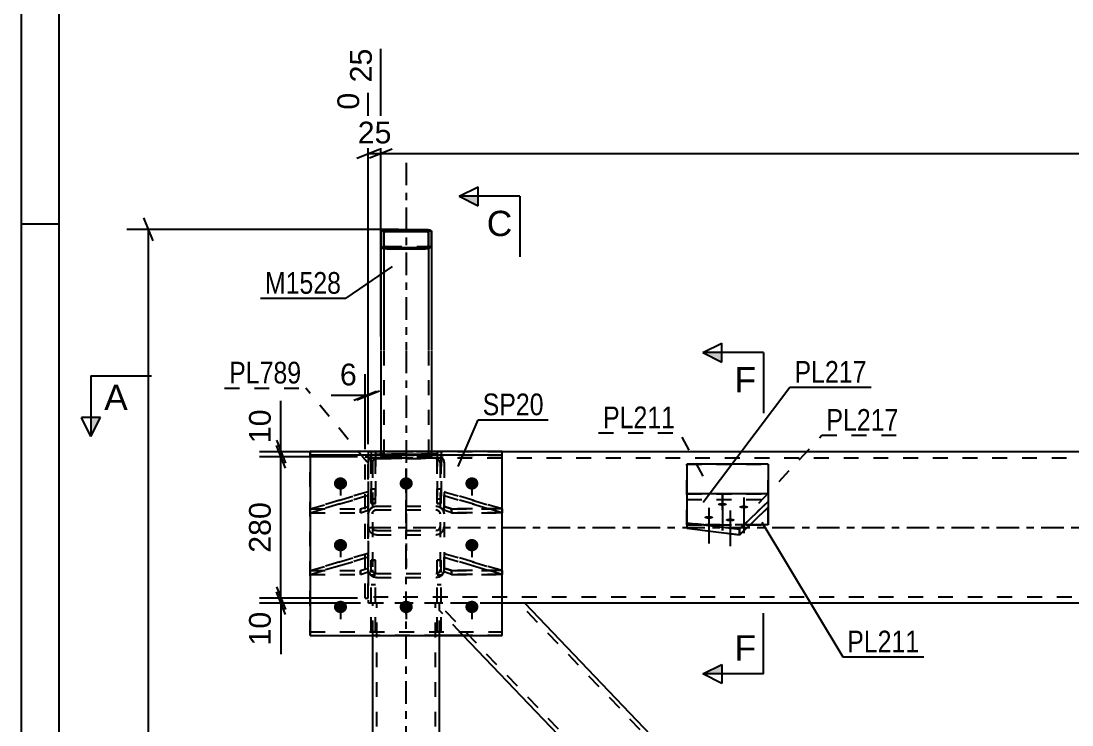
# Model space of a CAD drawing. Header units: millimetres. Extents: x 0 to 841, y 0 to 594.
# Drawn here: x 0 to 138.6, y 380.9 to 473.8 of the extents above; entities that cross this region are included whole.
import ezdxf

# ---------------------------------------------------------------- set-up
doc = ezdxf.new("R2010")
doc.units = ezdxf.units.MM
doc.linetypes.add('DXK_LINE_DOT2', pattern=[3.9198, 1.9599, -1.9599])
doc.linetypes.add('DXK_LINE_DOT3', pattern=[5.9187, 2.979, -0.9799, 0.9799, -0.9799])
doc.styles.add('Arial', font='ARIAL.TTF', dxfattribs={"height": 0.2})
doc.styles.add('Arial Narrow', font='ARIALN.TTF', dxfattribs={"height": 0.2})

# ---------------------------------------------------------------- blocks, each defined once
blk = doc.blocks.new('Unknown-318884589-1127')
at = {"color": 5, "linetype": 'Continuous'}
for p, q in [((0, 594), (0, 0)), ((5, 589), (5, 5)), ((5, 447), (0, 447))]:
    blk.add_line(p, q, dxfattribs=at)
blk = doc.blocks.new('Part-318884589-2684 - 2610')
at = {"color": 7, "linetype": 'DXK_LINE_DOT2'}
for p, q in [((45.8, 415.5), (45.89, 415.94)), ((46.46, 416.55), (46.87, 416.64)), ((46.87, 416.07), (46.67, 416.03)), ((54.74, 416.64), (46.87, 416.64)), ((46.87, 416.07), (54.74, 416.07)), ((54.74, 416.64), (55.15, 416.55)), ((54.94, 416.03), (54.74, 416.07)), ((55.72, 415.94), (55.8, 415.5)), ((45.8, 415.5), (45.8, 401.4)), ((46.38, 415.72), (46.34, 415.5)), ((46.34, 415.5), (46.34, 401.4)), ((55.27, 415.5), (55.23, 415.72)), ((55.27, 415.5), (55.27, 401.4)), ((55.8, 415.5), (55.8, 401.4)), ((45.89, 409.18), (45.8, 408.79)), ((46.12, 409.5), (45.89, 409.18)), ((46.46, 409.72), (46.12, 409.5)), ((46.34, 408.79), (46.38, 408.99)), ((46.38, 408.99), (46.49, 409.15)), ((46.87, 409.8), (46.46, 409.72)), ((46.49, 409.15), (46.67, 409.26)), ((46.67, 409.26), (46.87, 409.3)), ((46.87, 409.8), (54.74, 409.8)), ((46.87, 409.3), (54.74, 409.3)), ((55.15, 409.72), (54.74, 409.8)), ((54.74, 409.3), (54.94, 409.26)), ((54.94, 409.26), (55.11, 409.15)), ((55.11, 409.15), (55.23, 408.99)), ((55.49, 409.5), (55.15, 409.72)), ((55.23, 408.99), (55.27, 408.79)), ((55.72, 409.18), (55.49, 409.5)), ((55.8, 408.79), (55.72, 409.18)), ((45.89, 406.7), (45.8, 407.13)), ((46.34, 407.13), (46.38, 406.91)), ((46.67, 406.61), (46.87, 406.56)), ((46.87, 406.56), (54.74, 406.56)), ((54.74, 406.56), (54.94, 406.61)), ((55.23, 406.91), (55.27, 407.13)), ((55.8, 407.13), (55.72, 406.7)), ((46.87, 405.99), (46.46, 406.08)), ((46.87, 405.99), (54.74, 405.99)), ((55.15, 406.08), (54.74, 405.99)), ((45.8, 401.4), (45.89, 401.02)), ((45.89, 401.02), (46.12, 400.69)), ((46.12, 400.69), (46.46, 400.48)), ((46.38, 401.21), (46.34, 401.4)), ((46.49, 401.05), (46.38, 401.21)), ((46.67, 400.94), (46.49, 401.05)), ((46.87, 400.9), (46.67, 400.94)), ((46.87, 400.9), (54.74, 400.9)), ((54.94, 400.94), (54.74, 400.9)), ((55.11, 401.05), (54.94, 400.94)), ((55.23, 401.21), (55.11, 401.05)), ((55.15, 400.48), (55.49, 400.69)), ((55.27, 401.4), (55.23, 401.21)), ((55.49, 400.69), (55.72, 401.02)), ((55.72, 401.02), (55.8, 401.4)), ((46.46, 400.48), (46.87, 400.4)), ((46.87, 400.4), (54.74, 400.4)), ((54.74, 400.4), (55.15, 400.48))]:
    blk.add_line(p, q, dxfattribs=at)
at = {"color": 7, "linetype": 'DXK_LINE_DOT3'}
blk.add_line((50.8, 414.74), (50.8, 401.68), dxfattribs=at)
at = {"color": 7, "linetype": 'DXK_LINE_DOT2'}
for centre, radius, start, end in [((46.92, 415.54), 1.1, 114.3196, 159.2413), ((46.89, 415.52), 0.552, 114.3196, 159.2413), ((54.71, 415.52), 0.552, 20.7587, 65.6804), ((54.69, 415.54), 1.1, 20.7587, 65.6804), ((46.92, 407.09), 1.1, 200.7587, 245.6804), ((46.89, 407.11), 0.552, 200.7587, 245.6804), ((54.71, 407.11), 0.552, 294.3196, 339.2413), ((54.69, 407.09), 1.1, 294.3196, 339.2413)]:
    blk.add_arc(centre, radius, start, end, dxfattribs=at)
blk = doc.blocks.new('Part-318884589-2620 - 2610')
at = {"color": 7, "linetype": 'DXK_LINE_DOT2'}
for p, q in [((38.14, 409.42), (45.8, 411.7)), ((45.8, 411.2), (38.14, 408.92)), ((45.8, 409.26), (45.8, 411.7)), ((38.14, 408.92), (38.14, 409.42)), ((38.14, 409.42), (44.8, 409.42)), ((44.8, 409.42), (45.8, 409.76)), ((44.8, 408.92), (44.8, 409.42)), ((44.8, 408.92), (45.8, 409.26)), ((38.14, 408.92), (44.8, 408.92))]:
    blk.add_line(p, q, dxfattribs=at)
blk = doc.blocks.new('Part-318884589-2621 - 2610')
at = {"color": 7, "linetype": 'DXK_LINE_DOT2'}
for p, q in [((38.14, 401.28), (45.8, 403.56)), ((45.8, 401.12), (45.8, 403.56)), ((45.8, 403.05), (38.14, 400.77)), ((38.14, 400.77), (38.14, 401.28)), ((38.14, 401.28), (44.8, 401.28)), ((38.14, 400.77), (44.8, 400.77)), ((44.8, 401.28), (45.8, 401.62)), ((44.8, 400.77), (44.8, 401.28)), ((44.8, 400.77), (45.8, 401.12))]:
    blk.add_line(p, q, dxfattribs=at)
blk = doc.blocks.new('Part-318884589-2622 - 2610')
at = {"color": 7, "linetype": 'DXK_LINE_DOT2'}
for p, q in [((55.8, 409.26), (55.8, 411.7)), ((55.8, 411.7), (63.47, 409.42)), ((63.47, 408.92), (55.8, 411.2)), ((55.8, 409.76), (56.8, 409.42)), ((56.8, 408.92), (55.8, 409.26)), ((63.47, 409.42), (56.8, 409.42)), ((56.8, 409.42), (56.8, 408.92)), ((63.47, 409.42), (63.47, 408.92)), ((56.8, 408.92), (63.47, 408.92))]:
    blk.add_line(p, q, dxfattribs=at)
blk = doc.blocks.new('Part-318884589-2623 - 2610')
at = {"color": 7, "linetype": 'DXK_LINE_DOT2'}
for p, q in [((55.8, 401.12), (55.8, 403.56)), ((55.8, 403.56), (63.47, 401.28)), ((63.47, 400.77), (55.8, 403.05)), ((55.8, 401.62), (56.8, 401.28)), ((56.8, 400.77), (55.8, 401.12)), ((63.47, 401.28), (56.8, 401.28)), ((56.8, 401.28), (56.8, 400.77)), ((56.8, 400.77), (63.47, 400.77)), ((63.47, 401.28), (63.47, 400.77))]:
    blk.add_line(p, q, dxfattribs=at)
blk = doc.blocks.new('Part-318884589-2624 - 2610')
at = {"color": 7, "linetype": 'DXK_LINE_DOT2'}
for p, q in [((46.2, 410.14), (46.2, 417)), ((46.74, 417), (46.2, 417)), ((46.74, 417), (46.74, 410.14)), ((46.2, 412.08), (46.74, 412.08)), ((46.2, 410.74), (46.74, 410.74)), ((46.74, 410.14), (46.2, 410.14))]:
    blk.add_line(p, q, dxfattribs=at)
blk = doc.blocks.new('Part-318884589-2625 - 2610')
at = {"color": 7, "linetype": 'DXK_LINE_DOT2'}
for p, q in [((54.87, 410.14), (54.87, 417)), ((55.4, 417), (54.87, 417)), ((55.4, 417), (55.4, 410.14)), ((54.87, 412.08), (55.4, 412.08)), ((54.87, 410.74), (55.4, 410.74)), ((55.4, 410.14), (54.87, 410.14))]:
    blk.add_line(p, q, dxfattribs=at)
blk = doc.blocks.new('Part-318884589-2626 - 2610')
at = {"color": 7, "linetype": 'DXK_LINE_DOT2'}
for p, q in [((46.2, 393.19), (46.2, 402.68)), ((46.2, 402.68), (46.74, 402.68)), ((46.74, 393.19), (46.74, 402.68)), ((46.2, 400.74), (46.74, 400.74)), ((46.2, 399.46), (46.74, 399.46)), ((46.74, 393.19), (46.2, 393.19))]:
    blk.add_line(p, q, dxfattribs=at)
blk = doc.blocks.new('Part-318884589-2755 - 2610')
at = {"color": 7, "linetype": 'DXK_LINE_DOT3'}
blk.add_line((50.8, 194.31), (50.8, 406.98), dxfattribs=at)
at = {"color": 7, "linetype": 'DXK_LINE_DOT2'}
for p, q in [((55.2, 396.98), (46.4, 396.98)), ((46.4, 392.74), (46.4, 396.98)), ((46.94, 204.31), (46.94, 396.98)), ((54.67, 204.31), (54.67, 396.98)), ((55.2, 392.74), (55.2, 396.98))]:
    blk.add_line(p, q, dxfattribs=at)
at = {"color": 2, "linetype": 'Continuous'}
for p, q in [((46.4, 204.31), (46.4, 392.74)), ((55.2, 205.28), (55.2, 392.74))]:
    blk.add_line(p, q, dxfattribs=at)
blk = doc.blocks.new('Part-318884589-2627 - 2610')
at = {"color": 7, "linetype": 'DXK_LINE_DOT2'}
for p, q in [((54.87, 393.19), (54.87, 402.68)), ((54.87, 402.68), (55.4, 402.68)), ((55.4, 393.19), (55.4, 402.68)), ((54.87, 400.74), (55.4, 400.74)), ((54.87, 399.46), (55.4, 399.46)), ((54.87, 393.19), (55.4, 393.19))]:
    blk.add_line(p, q, dxfattribs=at)
blk = doc.blocks.new('Part-318884589-2828 - 2610')
at = {"color": 7, "linetype": 'DXK_LINE_DOT2'}
for p, q in [((45.8, 403.56), (38.14, 401.28)), ((45.8, 401.12), (45.8, 403.56)), ((38.14, 400.78), (45.8, 403.06)), ((38.14, 401.28), (44.8, 401.28)), ((38.14, 401.28), (38.14, 400.78)), ((38.14, 400.78), (44.8, 400.78)), ((44.8, 401.28), (45.8, 401.62)), ((44.8, 401.28), (44.8, 400.78)), ((44.8, 400.78), (45.8, 401.12))]:
    blk.add_line(p, q, dxfattribs=at)
blk = doc.blocks.new('Part-318884589-2635 - 2610')
at = {"color": 7, "linetype": 'DXK_LINE_DOT2'}
for p, q in [((45.8, 416.98), (45.8, 396.98)), ((63.47, 416.98), (45.8, 416.98)), ((45.8, 416.18), (271.87, 416.18)), ((271.87, 397.78), (45.8, 397.78)), ((63.47, 396.98), (45.8, 396.98))]:
    blk.add_line(p, q, dxfattribs=at)
at = {"color": 2, "linetype": 'Continuous'}
for p, q in [((271.87, 416.98), (63.47, 416.98)), ((271.87, 396.98), (63.47, 396.98))]:
    blk.add_line(p, q, dxfattribs=at)
at = {"color": 7, "linetype": 'DXK_LINE_DOT3'}
blk.add_line((45.8, 406.98), (271.87, 406.98), dxfattribs=at)
blk = doc.blocks.new('Bolt-318884589-2637 - 2610')
at = {"color": 1, "linetype": 'DXK_LINE_DOT2'}
for p, q in [((92.5, 411.28), (92.5, 406.58)), ((95.33, 410.94), (95.33, 406.24)), ((90.72, 409.57), (90.72, 404.87)), ((93.54, 409.22), (93.54, 404.52))]:
    blk.add_line(p, q, dxfattribs=at)
blk = doc.blocks.new('Part-318884589-2652 - 2610')
at = {"color": 7, "linetype": 'DXK_LINE_DOT2'}
for p, q in [((66.45, 396.98), (55.19, 396.98)), ((55.2, 396.46), (55.19, 396.98)), ((55.2, 396.78), (55.2, 396.98)), ((146.75, 301.03), (55.2, 396.78)), ((152.1, 306.62), (65.72, 396.98)), ((55.2, 396.01), (55.2, 396.46)), ((58.33, 392.74), (55.2, 396.01)), ((146.75, 301.03), (146.78, 301.06))]:
    blk.add_line(p, q, dxfattribs=at)
at = {"color": 2, "linetype": 'Continuous'}
for p, q in [((152.47, 307.01), (66.45, 396.98)), ((146.38, 300.64), (58.33, 392.74)), ((152.47, 307.01), (146.38, 300.64))]:
    blk.add_line(p, q, dxfattribs=at)
blk = doc.blocks.new('Part-318884589-2667 - 2610')
at = {"color": 2, "linetype": 'Continuous'}
for p, q in [((47.53, 446.02), (47.47, 445.91)), ((47.47, 444.06), (47.47, 445.91)), ((47.7, 446.11), (47.53, 446.02)), ((47.96, 446.17), (47.7, 446.11)), ((47.87, 445.91), (47.9, 445.96)), ((47.87, 444.06), (47.87, 445.91)), ((47.9, 445.96), (47.99, 446.01)), ((48.27, 446.2), (47.96, 446.17)), ((47.99, 446.01), (48.12, 446.04)), ((48.12, 446.04), (48.27, 446.05)), ((48.27, 446.2), (53.34, 446.2)), ((48.27, 446.05), (53.34, 446.05)), ((53.64, 446.17), (53.34, 446.2)), ((53.34, 446.05), (53.49, 446.04)), ((53.49, 446.04), (53.62, 446.01)), ((53.62, 446.01), (53.71, 445.96)), ((53.9, 446.11), (53.64, 446.17)), ((53.71, 445.96), (53.74, 445.91)), ((53.74, 444.06), (53.74, 445.91)), ((54.07, 446.02), (53.9, 446.11)), ((54.14, 445.91), (54.07, 446.02)), ((54.14, 444.06), (54.14, 445.91)), ((47.47, 444.06), (47.47, 430.43)), ((47.47, 444.06), (47.53, 443.95)), ((47.53, 443.95), (47.7, 443.85)), ((47.7, 443.85), (47.96, 443.79)), ((47.9, 444), (47.87, 444.06)), ((47.99, 443.96), (47.9, 444)), ((47.96, 443.79), (48.27, 443.77)), ((48.12, 443.92), (47.99, 443.96)), ((48.27, 443.91), (48.12, 443.92)), ((48.27, 443.91), (53.34, 443.91)), ((48.27, 443.77), (53.34, 443.77)), ((53.49, 443.92), (53.34, 443.91)), ((53.34, 443.77), (53.64, 443.79)), ((53.62, 443.96), (53.49, 443.92)), ((53.71, 444), (53.62, 443.96)), ((53.64, 443.79), (53.9, 443.85)), ((53.74, 444.06), (53.71, 444)), ((53.9, 443.85), (54.07, 443.95)), ((54.07, 443.95), (54.14, 444.06)), ((54.14, 444.06), (54.14, 430.43)), ((47.47, 430.33), (47.47, 417)), ((54.14, 430.33), (54.14, 417))]:
    blk.add_line(p, q, dxfattribs=at)
at = {"color": 7, "linetype": 'DXK_LINE_DOT2'}
for p, q in [((47.47, 445.91), (47.47, 430.43)), ((47.87, 445.91), (47.87, 430.43)), ((53.74, 445.91), (53.74, 430.43)), ((54.14, 445.91), (54.14, 430.43)), ((47.87, 444.06), (47.87, 430.43)), ((53.74, 444.06), (53.74, 430.43)), ((47.47, 430.33), (47.47, 416.98)), ((47.87, 430.33), (47.87, 416.98)), ((47.87, 430.33), (47.87, 416.41)), ((53.74, 430.33), (53.74, 416.41)), ((53.74, 430.33), (53.74, 416.98)), ((54.14, 430.33), (54.14, 416.98)), ((47.47, 417), (47.47, 416.41)), ((54.14, 416.98), (47.47, 416.98)), ((47.47, 416.98), (47.47, 416.69)), ((47.47, 416.69), (47.47, 416.41)), ((47.47, 416.69), (47.87, 416.69)), ((47.53, 416.29), (47.47, 416.41)), ((47.71, 416.2), (47.53, 416.29)), ((47.96, 416.14), (47.71, 416.2)), ((47.87, 416.69), (47.87, 416.98)), ((47.87, 416.41), (47.87, 416.69)), ((47.87, 416.41), (47.9, 416.35)), ((47.9, 416.35), (47.99, 416.3)), ((48.27, 416.11), (47.96, 416.14)), ((47.99, 416.3), (48.12, 416.27)), ((48.12, 416.27), (48.27, 416.26)), ((48.27, 416.26), (53.34, 416.26)), ((48.27, 416.11), (53.34, 416.11)), ((53.34, 416.26), (53.49, 416.27)), ((53.64, 416.14), (53.34, 416.11)), ((53.49, 416.27), (53.62, 416.3)), ((53.62, 416.3), (53.71, 416.35)), ((53.9, 416.2), (53.64, 416.14)), ((53.71, 416.35), (53.74, 416.41)), ((53.74, 416.98), (53.74, 416.98)), ((53.74, 416.98), (53.74, 416.69)), ((53.74, 416.69), (53.74, 416.41)), ((53.74, 416.69), (54.14, 416.69)), ((54.08, 416.29), (53.9, 416.2)), ((54.14, 416.41), (54.08, 416.29)), ((54.14, 417), (54.14, 416.41)), ((54.14, 416.69), (54.14, 416.98)), ((54.14, 416.41), (54.14, 416.69))]:
    blk.add_line(p, q, dxfattribs=at)
blk = doc.blocks.new('Part-318884589-2668 - 2610')
at = {"color": 7, "linetype": 'DXK_LINE_DOT2'}
for p, q in [((45.89, 415.94), (45.8, 415.5)), ((46.87, 416.64), (46.46, 416.55)), ((46.67, 416.03), (46.87, 416.07)), ((46.87, 416.64), (54.74, 416.64)), ((46.87, 416.07), (54.74, 416.07)), ((55.15, 416.55), (54.74, 416.64)), ((54.74, 416.07), (54.94, 416.03)), ((55.8, 415.5), (55.72, 415.94)), ((45.8, 415.5), (45.8, 401.4)), ((46.34, 415.5), (46.38, 415.72)), ((46.34, 415.5), (46.34, 401.4)), ((55.23, 415.72), (55.27, 415.5)), ((55.27, 415.5), (55.27, 401.4)), ((55.8, 415.5), (55.8, 401.4)), ((45.8, 408.79), (45.89, 409.18)), ((45.89, 409.18), (46.12, 409.5)), ((46.12, 409.5), (46.46, 409.72)), ((46.38, 408.98), (46.34, 408.79)), ((46.49, 409.15), (46.38, 408.98)), ((46.46, 409.72), (46.87, 409.8)), ((46.67, 409.26), (46.49, 409.15)), ((46.87, 409.29), (46.67, 409.26)), ((46.87, 409.8), (54.74, 409.8)), ((46.87, 409.29), (54.74, 409.29)), ((54.74, 409.8), (55.15, 409.72)), ((54.94, 409.26), (54.74, 409.29)), ((55.11, 409.15), (54.94, 409.26)), ((55.23, 408.98), (55.11, 409.15)), ((55.15, 409.72), (55.49, 409.5)), ((55.27, 408.79), (55.23, 408.98)), ((55.49, 409.5), (55.72, 409.18)), ((55.72, 409.18), (55.8, 408.79)), ((45.8, 407.13), (45.89, 406.69)), ((46.38, 406.91), (46.34, 407.13)), ((46.87, 406.56), (46.67, 406.6)), ((46.87, 406.56), (54.74, 406.56)), ((54.94, 406.6), (54.74, 406.56)), ((55.27, 407.13), (55.23, 406.91)), ((55.72, 406.69), (55.8, 407.13)), ((46.46, 406.08), (46.87, 405.99)), ((46.87, 405.99), (54.74, 405.99)), ((54.74, 405.99), (55.15, 406.08)), ((45.89, 401.02), (45.8, 401.4)), ((46.12, 400.69), (45.89, 401.02)), ((46.46, 400.47), (46.12, 400.69)), ((46.34, 401.4), (46.38, 401.21)), ((46.38, 401.21), (46.49, 401.05)), ((46.49, 401.05), (46.67, 400.94)), ((46.67, 400.94), (46.87, 400.9)), ((46.87, 400.9), (54.74, 400.9)), ((54.74, 400.9), (54.94, 400.94)), ((54.94, 400.94), (55.11, 401.05)), ((55.11, 401.05), (55.23, 401.21)), ((55.49, 400.69), (55.15, 400.47)), ((55.23, 401.21), (55.27, 401.4)), ((55.72, 401.02), (55.49, 400.69)), ((55.8, 401.4), (55.72, 401.02)), ((46.87, 400.4), (46.46, 400.47)), ((46.87, 400.4), (54.74, 400.4)), ((55.15, 400.47), (54.74, 400.4))]:
    blk.add_line(p, q, dxfattribs=at)
at = {"color": 7, "linetype": 'DXK_LINE_DOT3'}
blk.add_line((50.8, 401.68), (50.8, 414.74), dxfattribs=at)
at = {"color": 7, "linetype": 'DXK_LINE_DOT2'}
for centre, radius, start, end in [((46.92, 415.54), 1.1, 114.32, 159.2417), ((46.89, 415.52), 0.552, 114.32, 159.2417), ((54.71, 415.52), 0.552, 20.7583, 65.68), ((54.69, 415.54), 1.1, 20.7583, 65.68), ((46.92, 407.09), 1.1, 200.7583, 245.68), ((46.89, 407.11), 0.552, 200.7583, 245.68), ((54.71, 407.11), 0.552, 294.32, 339.2417), ((54.69, 407.09), 1.1, 294.32, 339.2417)]:
    blk.add_arc(centre, radius, start, end, dxfattribs=at)
blk = doc.blocks.new('Part-318884589-2816 - 2610')
at = {"color": 2, "linetype": 'Continuous'}
for p, q in [((98.54, 411.41), (87.84, 411.41)), ((87.84, 411.41), (87.84, 406.84)), ((94.75, 406.74), (98.54, 410.39)), ((98.54, 411.41), (98.54, 409.64)), ((98.54, 409.64), (94.75, 405.98)), ((87.84, 407.59), (94.75, 406.74)), ((94.75, 405.98), (87.84, 406.84)), ((94.75, 406.74), (94.75, 405.98))]:
    blk.add_line(p, q, dxfattribs=at)
at = {"color": 7, "linetype": 'DXK_LINE_DOT2'}
blk.add_line((87.84, 410.66), (98.54, 410.66), dxfattribs=at)
blk = doc.blocks.new('Part-318884589-2830 - 2610')
at = {"color": 7, "linetype": 'DXK_LINE_DOT2'}
for p, q in [((55.8, 401.12), (55.8, 403.56)), ((63.47, 401.28), (55.8, 403.56)), ((55.8, 403.06), (63.47, 400.78)), ((56.8, 401.28), (55.8, 401.62)), ((56.8, 400.78), (55.8, 401.12)), ((56.8, 400.78), (56.8, 401.28)), ((56.8, 401.28), (63.47, 401.28)), ((63.47, 400.78), (56.8, 400.78)), ((63.47, 400.78), (63.47, 401.28))]:
    blk.add_line(p, q, dxfattribs=at)
blk = doc.blocks.new('Part-318884589-2714 - 2610')
at = {"color": 7, "linetype": 'DXK_LINE_DOT2'}
for p, q in [((63.47, 417), (38.14, 417)), ((38.14, 392.74), (38.14, 417)), ((38.14, 416.54), (63.47, 416.54)), ((63.47, 392.74), (63.47, 417)), ((38.14, 393.19), (63.47, 393.19)), ((55.2, 392.74), (46.4, 392.74)), ((63.47, 392.74), (58.33, 392.74))]:
    blk.add_line(p, q, dxfattribs=at)
at = {"color": 2, "linetype": 'Continuous'}
for p, q in [((38.14, 392.74), (38.14, 392.74)), ((38.14, 392.74), (46.4, 392.74)), ((58.33, 392.74), (55.2, 392.74))]:
    blk.add_line(p, q, dxfattribs=at)
blk = doc.blocks.new('Bolt-318884589-2715 - 2610')
at = {"linetype": 'Continuous'}
for points in [[(42.14, 413.6), (42.32, 413.58), (42.49, 413.53), (42.65, 413.45), (42.78, 413.33), (42.89, 413.19), (42.96, 413.04), (43, 412.87), (43, 412.7), (42.96, 412.53), (42.89, 412.38), (42.78, 412.24), (42.65, 412.13), (42.49, 412.04), (42.32, 411.99), (42.14, 411.97), (41.96, 411.99), (41.78, 412.04), (41.63, 412.13), (41.49, 412.24), (41.39, 412.38), (41.31, 412.53), (41.28, 412.7), (41.28, 412.87), (41.31, 413.04), (41.39, 413.19), (41.49, 413.33), (41.63, 413.45), (41.78, 413.53), (41.96, 413.58)], [(50.8, 413.6), (50.98, 413.58), (51.16, 413.53), (51.31, 413.45), (51.45, 413.33), (51.55, 413.19), (51.63, 413.04), (51.67, 412.87), (51.67, 412.7), (51.63, 412.53), (51.55, 412.38), (51.45, 412.24), (51.31, 412.13), (51.16, 412.04), (50.98, 411.99), (50.8, 411.97), (50.62, 411.99), (50.45, 412.04), (50.29, 412.13), (50.16, 412.24), (50.05, 412.38), (49.98, 412.53), (49.94, 412.7), (49.94, 412.87), (49.98, 413.04), (50.05, 413.19), (50.16, 413.33), (50.29, 413.45), (50.45, 413.53), (50.62, 413.58)], [(59.47, 413.6), (59.65, 413.58), (59.82, 413.53), (59.98, 413.45), (60.11, 413.33), (60.22, 413.19), (60.29, 413.04), (60.33, 412.87), (60.33, 412.7), (60.29, 412.53), (60.22, 412.38), (60.11, 412.24), (59.98, 412.13), (59.82, 412.04), (59.65, 411.99), (59.47, 411.97), (59.29, 411.99), (59.12, 412.04), (58.96, 412.13), (58.83, 412.24), (58.72, 412.38), (58.65, 412.53), (58.61, 412.7), (58.61, 412.87), (58.65, 413.04), (58.72, 413.19), (58.83, 413.33), (58.96, 413.45), (59.12, 413.53), (59.29, 413.58)], [(42.14, 405.46), (42.32, 405.44), (42.49, 405.39), (42.65, 405.3), (42.78, 405.19), (42.89, 405.05), (42.96, 404.89), (43, 404.73), (43, 404.56), (42.96, 404.39), (42.89, 404.24), (42.78, 404.1), (42.65, 403.98), (42.49, 403.9), (42.32, 403.85), (42.14, 403.83), (41.96, 403.85), (41.78, 403.9), (41.63, 403.98), (41.49, 404.1), (41.39, 404.24), (41.31, 404.39), (41.28, 404.56), (41.28, 404.73), (41.31, 404.89), (41.39, 405.05), (41.49, 405.19), (41.63, 405.3), (41.78, 405.39), (41.96, 405.44)], [(59.47, 405.46), (59.65, 405.44), (59.82, 405.39), (59.98, 405.3), (60.11, 405.19), (60.22, 405.05), (60.29, 404.89), (60.33, 404.73), (60.33, 404.56), (60.29, 404.39), (60.22, 404.24), (60.11, 404.1), (59.98, 403.98), (59.82, 403.9), (59.65, 403.85), (59.47, 403.83), (59.29, 403.85), (59.12, 403.9), (58.96, 403.98), (58.83, 404.1), (58.72, 404.24), (58.65, 404.39), (58.61, 404.56), (58.61, 404.73), (58.65, 404.89), (58.72, 405.05), (58.83, 405.19), (58.96, 405.3), (59.12, 405.39), (59.29, 405.44)], [(42.14, 397.31), (42.32, 397.29), (42.49, 397.24), (42.65, 397.16), (42.78, 397.04), (42.89, 396.91), (42.96, 396.75), (43, 396.58), (43, 396.41), (42.96, 396.25), (42.89, 396.09), (42.78, 395.95), (42.65, 395.84), (42.49, 395.75), (42.32, 395.7), (42.14, 395.68), (41.96, 395.7), (41.78, 395.75), (41.63, 395.84), (41.49, 395.95), (41.39, 396.09), (41.31, 396.25), (41.28, 396.41), (41.28, 396.58), (41.31, 396.75), (41.39, 396.91), (41.49, 397.04), (41.63, 397.16), (41.78, 397.24), (41.96, 397.29)], [(50.8, 397.31), (50.98, 397.29), (51.16, 397.24), (51.31, 397.16), (51.45, 397.04), (51.55, 396.91), (51.63, 396.75), (51.67, 396.58), (51.67, 396.41), (51.63, 396.25), (51.55, 396.09), (51.45, 395.95), (51.31, 395.84), (51.16, 395.75), (50.98, 395.7), (50.8, 395.68), (50.62, 395.7), (50.45, 395.75), (50.29, 395.84), (50.16, 395.95), (50.05, 396.09), (49.98, 396.25), (49.94, 396.41), (49.94, 396.58), (49.98, 396.75), (50.05, 396.91), (50.16, 397.04), (50.29, 397.16), (50.45, 397.24), (50.62, 397.29)], [(59.47, 397.31), (59.65, 397.29), (59.82, 397.24), (59.98, 397.16), (60.11, 397.04), (60.22, 396.91), (60.29, 396.75), (60.33, 396.58), (60.33, 396.41), (60.29, 396.25), (60.22, 396.09), (60.11, 395.95), (59.98, 395.84), (59.82, 395.75), (59.65, 395.7), (59.47, 395.68), (59.29, 395.7), (59.12, 395.75), (58.96, 395.84), (58.83, 395.95), (58.72, 396.09), (58.65, 396.25), (58.61, 396.41), (58.61, 396.58), (58.65, 396.75), (58.72, 396.91), (58.83, 397.04), (58.96, 397.16), (59.12, 397.24), (59.29, 397.29)]]:
    blk.add_hatch(color=1, dxfattribs=at).paths.add_polyline_path(points)
at = {"color": 1, "linetype": 'Continuous'}
for p, q in [((42.14, 413.58), (42.14, 411.19)), ((50.8, 413.58), (50.8, 411.19)), ((59.47, 413.58), (59.47, 411.19)), ((42.14, 405.44), (42.14, 403.05)), ((59.47, 405.44), (59.47, 403.05)), ((42.14, 397.3), (42.14, 394.9)), ((50.8, 397.3), (50.8, 394.9)), ((59.47, 397.3), (59.47, 394.9))]:
    blk.add_line(p, q, dxfattribs=at)
blk = doc.blocks.new('Part-318884589-2720 - 2610')
at = {"color": 7, "linetype": 'DXK_LINE_DOT2'}
for p, q in [((87.83, 411.41), (98.53, 411.41)), ((87.83, 411.41), (87.83, 406.84)), ((87.83, 410.66), (98.53, 410.66)), ((98.53, 410.39), (94.74, 406.74)), ((98.53, 411.41), (98.53, 409.63)), ((94.74, 405.99), (98.53, 409.63)), ((94.74, 406.74), (87.83, 407.59)), ((94.74, 405.99), (87.83, 406.84)), ((94.74, 406.74), (94.74, 405.99))]:
    blk.add_line(p, q, dxfattribs=at)
blk = doc.blocks.new('Part-318884589-2725 - 2610')
at = {"color": 2, "linetype": 'Continuous'}
for p, q in [((87.84, 415.35), (87.84, 411.41)), ((98.54, 415.35), (87.84, 415.35)), ((98.54, 415.35), (98.54, 411.41)), ((98.54, 409.64), (98.54, 407.35)), ((98.54, 407.35), (96.16, 407.35))]:
    blk.add_line(p, q, dxfattribs=at)
at = {"color": 7, "linetype": 'DXK_LINE_DOT2'}
for p, q in [((87.84, 411.41), (87.84, 407.35)), ((98.54, 411.41), (98.54, 409.64)), ((96.16, 407.35), (87.84, 407.35))]:
    blk.add_line(p, q, dxfattribs=at)
blk = doc.blocks.new('Part-318884589-2730 - 2610')
at = {"color": 7, "linetype": 'DXK_LINE_DOT2'}
for p, q in [((87.83, 407.35), (87.83, 415.35)), ((87.83, 415.35), (98.53, 415.35)), ((98.53, 407.35), (98.53, 415.35)), ((87.83, 407.35), (98.53, 407.35))]:
    blk.add_line(p, q, dxfattribs=at)
blk = doc.blocks.new('Part-318884589-2733 - 2610')
at = {"color": 7, "linetype": 'DXK_LINE_DOT3'}
for p, q in [((50.8, 455.11), (50.8, 430.43)), ((50.8, 430.33), (50.8, 406.22))]:
    blk.add_line(p, q, dxfattribs=at)
at = {"color": 2, "linetype": 'Continuous'}
for p, q in [((47.47, 446.03), (47.53, 446.14)), ((47.47, 446.03), (47.47, 445.91)), ((47.53, 446.14), (47.7, 446.24)), ((47.7, 446.24), (47.96, 446.3)), ((47.96, 446.3), (48.27, 446.32)), ((48.27, 446.32), (53.34, 446.32)), ((53.34, 446.32), (53.64, 446.3)), ((53.64, 446.3), (53.9, 446.24)), ((53.9, 446.24), (54.08, 446.14)), ((54.08, 446.14), (54.14, 446.03)), ((54.14, 446.03), (54.14, 445.91))]:
    blk.add_line(p, q, dxfattribs=at)
at = {"color": 7, "linetype": 'DXK_LINE_DOT2'}
for p, q in [((47.47, 444.19), (47.47, 446.03)), ((47.47, 445.91), (47.47, 430.43)), ((47.9, 446.09), (47.87, 446.03)), ((47.87, 446.03), (47.87, 430.43)), ((47.87, 444.19), (47.87, 446.03)), ((47.99, 446.14), (47.9, 446.09)), ((48.12, 446.17), (47.99, 446.14)), ((48.27, 446.18), (48.12, 446.17)), ((48.27, 446.18), (53.34, 446.18)), ((53.49, 446.17), (53.34, 446.18)), ((53.62, 446.14), (53.49, 446.17)), ((53.71, 446.09), (53.62, 446.14)), ((53.74, 446.03), (53.71, 446.09)), ((53.74, 446.03), (53.74, 430.43)), ((53.74, 444.19), (53.74, 446.03)), ((54.14, 444.19), (54.14, 446.03)), ((54.14, 445.91), (54.14, 430.43)), ((47.47, 444.19), (47.47, 430.43)), ((47.53, 444.08), (47.47, 444.19)), ((47.7, 443.98), (47.53, 444.08)), ((47.96, 443.92), (47.7, 443.98)), ((47.87, 444.19), (47.87, 430.43)), ((47.87, 444.19), (47.9, 444.13)), ((47.9, 444.13), (47.99, 444.09)), ((48.27, 443.9), (47.96, 443.92)), ((47.99, 444.09), (48.12, 444.05)), ((48.12, 444.05), (48.27, 444.04)), ((48.27, 444.04), (53.34, 444.04)), ((48.27, 443.9), (53.34, 443.9)), ((53.34, 444.04), (53.49, 444.05)), ((53.64, 443.92), (53.34, 443.9)), ((53.49, 444.05), (53.62, 444.09)), ((53.62, 444.09), (53.71, 444.13)), ((53.9, 443.98), (53.64, 443.92)), ((53.71, 444.13), (53.74, 444.19)), ((53.74, 444.19), (53.74, 430.43)), ((54.08, 444.08), (53.9, 443.98)), ((54.14, 444.19), (54.08, 444.08)), ((54.14, 444.19), (54.14, 430.43)), ((47.47, 430.33), (47.47, 416.51)), ((47.47, 430.33), (47.47, 416.98)), ((47.87, 430.33), (47.87, 416.51)), ((47.87, 430.33), (47.87, 416.98)), ((53.74, 430.33), (53.74, 416.98)), ((53.74, 430.33), (53.74, 416.51)), ((54.14, 430.33), (54.14, 416.51)), ((54.14, 430.33), (54.14, 416.98)), ((54.14, 416.98), (47.47, 416.98)), ((47.47, 416.69), (47.47, 416.98)), ((47.47, 416.51), (47.47, 416.69)), ((47.47, 416.69), (47.87, 416.69)), ((47.47, 416.51), (47.53, 416.4)), ((47.53, 416.4), (47.71, 416.31)), ((47.71, 416.31), (47.96, 416.25)), ((47.87, 416.98), (47.87, 416.98)), ((47.87, 416.98), (47.87, 416.69)), ((47.87, 416.69), (47.87, 416.51)), ((47.9, 416.46), (47.87, 416.51)), ((47.99, 416.41), (47.9, 416.46)), ((47.96, 416.25), (48.27, 416.22)), ((48.12, 416.38), (47.99, 416.41)), ((48.27, 416.37), (48.12, 416.38)), ((48.27, 416.37), (53.34, 416.37)), ((48.27, 416.22), (53.34, 416.22)), ((53.49, 416.38), (53.34, 416.37)), ((53.34, 416.22), (53.64, 416.25)), ((53.62, 416.41), (53.49, 416.38)), ((53.71, 416.46), (53.62, 416.41)), ((53.64, 416.25), (53.9, 416.31)), ((53.74, 416.51), (53.71, 416.46)), ((53.74, 416.69), (53.74, 416.98)), ((53.74, 416.51), (53.74, 416.69)), ((53.74, 416.69), (54.14, 416.69)), ((53.9, 416.31), (54.08, 416.4)), ((54.08, 416.4), (54.14, 416.51)), ((54.14, 416.98), (54.14, 416.69)), ((54.14, 416.69), (54.14, 416.51))]:
    blk.add_line(p, q, dxfattribs=at)
blk = doc.blocks.new('Bolt-318884589-2734 - 2610')
at = {"color": 1, "linetype": 'DXK_LINE_DOT2'}
for p, q in [((42.14, 413.58), (42.14, 411.19)), ((50.8, 413.58), (50.8, 411.19)), ((59.47, 413.58), (59.47, 411.19)), ((42.14, 405.44), (42.14, 403.04)), ((59.47, 405.44), (59.47, 403.04)), ((42.14, 397.29), (42.14, 394.9)), ((50.8, 397.29), (50.8, 394.9)), ((59.47, 397.29), (59.47, 394.9))]:
    blk.add_line(p, q, dxfattribs=at)
blk = doc.blocks.new('Part-318884589-2794 - 2610')
at = {"color": 7, "linetype": 'DXK_LINE_DOT2'}
for p, q in [((45.4, 397.64), (45.4, 416.31)), ((45.4, 416.31), (45.8, 416.31)), ((45.8, 397.64), (45.8, 416.31)), ((45.4, 397.64), (45.8, 397.64))]:
    blk.add_line(p, q, dxfattribs=at)
blk = doc.blocks.new('Part-318884589-2804 - 2610')
at = {"color": 2, "linetype": 'Continuous'}
for p, q in [((63.47, 417), (38.14, 417)), ((38.14, 417), (38.14, 392.74)), ((38.14, 416.55), (63.47, 416.55)), ((63.47, 392.74), (63.47, 417)), ((38.14, 392.74), (63.47, 392.74))]:
    blk.add_line(p, q, dxfattribs=at)
at = {"color": 7, "linetype": 'DXK_LINE_DOT2'}
blk.add_line((38.14, 393.2), (63.47, 393.2), dxfattribs=at)
blk = doc.blocks.new('Bolt-318884589-2817 - 2610')
at = {"linetype": 'Continuous'}
for points in [[(92.51, 409.82), (92.38, 409.83), (92.26, 409.84), (92.15, 409.86), (92.06, 409.89), (91.99, 409.93), (91.94, 409.97), (91.91, 410.01), (91.91, 410.05), (91.94, 410.09), (91.99, 410.13), (92.06, 410.17), (92.15, 410.2), (92.26, 410.22), (92.38, 410.23), (92.51, 410.23), (92.63, 410.23), (92.75, 410.22), (92.86, 410.2), (92.95, 410.17), (93.03, 410.13), (93.08, 410.09), (93.1, 410.05), (93.1, 410.01), (93.08, 409.97), (93.03, 409.93), (92.95, 409.89), (92.86, 409.86), (92.75, 409.84), (92.63, 409.83)], [(95.33, 409.48), (95.21, 409.49), (95.09, 409.5), (94.98, 409.52), (94.89, 409.55), (94.81, 409.58), (94.76, 409.62), (94.74, 409.67), (94.74, 409.71), (94.76, 409.75), (94.81, 409.79), (94.89, 409.82), (94.98, 409.85), (95.09, 409.87), (95.21, 409.89), (95.33, 409.89), (95.46, 409.89), (95.58, 409.87), (95.69, 409.85), (95.78, 409.82), (95.85, 409.79), (95.9, 409.75), (95.93, 409.71), (95.93, 409.67), (95.9, 409.62), (95.85, 409.58), (95.78, 409.55), (95.69, 409.52), (95.58, 409.5), (95.46, 409.49)], [(90.72, 408.11), (90.6, 408.11), (90.48, 408.12), (90.37, 408.15), (90.28, 408.17), (90.2, 408.21), (90.15, 408.25), (90.13, 408.29), (90.13, 408.33), (90.15, 408.38), (90.2, 408.41), (90.28, 408.45), (90.37, 408.48), (90.48, 408.5), (90.6, 408.51), (90.72, 408.52), (90.85, 408.51), (90.97, 408.5), (91.08, 408.48), (91.17, 408.45), (91.24, 408.41), (91.29, 408.38), (91.32, 408.33), (91.32, 408.29), (91.29, 408.25), (91.24, 408.21), (91.17, 408.17), (91.08, 408.15), (90.97, 408.12), (90.85, 408.11)], [(93.55, 407.76), (93.43, 407.77), (93.31, 407.78), (93.2, 407.8), (93.11, 407.83), (93.03, 407.87), (92.98, 407.91), (92.95, 407.95), (92.95, 407.99), (92.98, 408.03), (93.03, 408.07), (93.11, 408.11), (93.2, 408.14), (93.31, 408.16), (93.43, 408.17), (93.55, 408.17), (93.68, 408.17), (93.8, 408.16), (93.9, 408.14), (94, 408.11), (94.07, 408.07), (94.12, 408.03), (94.15, 407.99), (94.15, 407.95), (94.12, 407.91), (94.07, 407.87), (94, 407.83), (93.9, 407.8), (93.8, 407.78), (93.68, 407.77)]]:
    blk.add_hatch(color=1, dxfattribs=at).paths.add_polyline_path(points)
at = {"color": 1, "linetype": 'Continuous'}
for p, q in [((92.51, 411.28), (92.51, 406.58)), ((95.33, 410.94), (95.33, 406.24)), ((90.72, 409.57), (90.72, 404.87)), ((93.55, 409.22), (93.55, 404.52))]:
    blk.add_line(p, q, dxfattribs=at)
blk = doc.blocks.new('Part-318884589-2824 - 2610')
at = {"color": 7, "linetype": 'DXK_LINE_DOT2'}
for p, q in [((46.74, 402.68), (46.2, 402.68)), ((46.2, 393.2), (46.2, 402.68)), ((46.74, 393.2), (46.74, 402.68)), ((46.2, 400.74), (46.74, 400.74)), ((46.2, 399.46), (46.74, 399.46)), ((46.74, 393.2), (46.2, 393.2))]:
    blk.add_line(p, q, dxfattribs=at)
blk = doc.blocks.new('Part-318884589-2825 - 2610')
at = {"color": 7, "linetype": 'DXK_LINE_DOT2'}
for p, q in [((55.4, 402.68), (54.87, 402.68)), ((54.87, 393.2), (54.87, 402.68)), ((55.4, 393.2), (55.4, 402.68)), ((54.87, 400.74), (55.4, 400.74)), ((54.87, 399.46), (55.4, 399.46)), ((55.4, 393.2), (54.87, 393.2))]:
    blk.add_line(p, q, dxfattribs=at)
blk = doc.blocks.new('Part-318884589-2826 - 2610')
at = {"color": 2, "linetype": 'Continuous'}
blk.add_line((46.74, 417), (46.2, 417), dxfattribs=at)
at = {"color": 7, "linetype": 'DXK_LINE_DOT2'}
for p, q in [((46.2, 417), (46.2, 410.14)), ((46.74, 410.14), (46.74, 417)), ((46.2, 412.08), (46.74, 412.08)), ((46.2, 410.74), (46.74, 410.74)), ((46.2, 410.14), (46.74, 410.14))]:
    blk.add_line(p, q, dxfattribs=at)
blk = doc.blocks.new('Part-318884589-2827 - 2610')
at = {"color": 2, "linetype": 'Continuous'}
blk.add_line((55.4, 417), (54.87, 417), dxfattribs=at)
at = {"color": 7, "linetype": 'DXK_LINE_DOT2'}
for p, q in [((54.87, 417), (54.87, 410.14)), ((55.4, 410.14), (55.4, 417)), ((54.87, 412.08), (55.4, 412.08)), ((54.87, 410.74), (55.4, 410.74)), ((54.87, 410.14), (55.4, 410.14))]:
    blk.add_line(p, q, dxfattribs=at)
blk = doc.blocks.new('Part-318884589-2829 - 2610')
at = {"color": 7, "linetype": 'DXK_LINE_DOT2'}
for p, q in [((45.8, 411.7), (38.14, 409.42)), ((38.14, 408.92), (45.8, 411.2)), ((45.8, 409.26), (45.8, 411.7)), ((38.14, 409.42), (44.8, 409.42)), ((38.14, 409.42), (38.14, 408.92)), ((44.8, 409.42), (45.8, 409.76)), ((44.8, 409.42), (44.8, 408.92)), ((44.8, 408.92), (45.8, 409.26)), ((38.14, 408.92), (44.8, 408.92))]:
    blk.add_line(p, q, dxfattribs=at)
blk = doc.blocks.new('Part-318884589-2831 - 2610')
at = {"color": 7, "linetype": 'DXK_LINE_DOT2'}
for p, q in [((55.8, 409.26), (55.8, 411.7)), ((63.47, 409.42), (55.8, 411.7)), ((55.8, 411.2), (63.47, 408.92)), ((56.8, 409.42), (55.8, 409.76)), ((56.8, 408.92), (55.8, 409.26)), ((56.8, 408.92), (56.8, 409.42)), ((56.8, 409.42), (63.47, 409.42)), ((63.47, 408.92), (63.47, 409.42)), ((63.47, 408.92), (56.8, 408.92))]:
    blk.add_line(p, q, dxfattribs=at)
blk = doc.blocks.new('StraightDimension-318884589-3134 - 2610')
at = {"color": 7, "linetype": 'Continuous'}
for p, q in [((45.4, 417.31), (45.4, 427.23)), ((45.8, 418), (45.8, 427.23)), ((45.4, 424.38), (40.93, 424.38)), ((45.4, 424.38), (40.93, 424.38)), ((43.9, 423.78), (46.9, 424.98)), ((47.3, 424.98), (44.3, 423.78)), ((45.4, 424.38), (45.8, 424.38))]:
    blk.add_line(p, q, dxfattribs=at)
at = {"color": 0}
blk.add_wipeout([(44.88, 425.13), (44.88, 429.33), (41.46, 429.33), (41.46, 425.13)], dxfattribs=at)
at = {"color": 3, "style": 'Arial'}
blk.add_text('6', height=2.87, dxfattribs=at).set_placement((42.06, 425.73))
blk = doc.blocks.new('StraightDimension-318884589-3014 - 2610')
at = {"color": 7, "linetype": 'Continuous'}
for p, q in [((17.41, 444.82), (16.21, 447.82)), ((49.8, 446.32), (13.96, 446.32)), ((16.81, 171.08), (16.81, 446.32))]:
    blk.add_line(p, q, dxfattribs=at)
blk = doc.blocks.new('StraightDimension-318884589-3191 - 2610')
at = {"color": 7, "linetype": 'Continuous'}
for p, q in [((47.47, 432.16), (47.47, 470.15)), ((48.97, 456.91), (45.97, 455.71)), ((47.47, 456.31), (238.49, 456.31))]:
    blk.add_line(p, q, dxfattribs=at)
at = {"color": 0}
blk.add_wipeout([(148.03, 457.06), (148.03, 461.26), (137.93, 461.26), (137.93, 457.06)], dxfattribs=at)
blk = doc.blocks.new('StraightDimension-318884589-3103 - 2610')
at = {"color": 7, "linetype": 'Continuous'}
for p, q in [((33.69, 399.14), (34.89, 396.14)), ((34.89, 395.48), (33.69, 398.48)), ((44.4, 397.64), (31.44, 397.64)), ((44.8, 396.98), (31.44, 396.98)), ((34.29, 396.98), (34.29, 397.64)), ((34.29, 396.98), (34.29, 390.28)), ((34.29, 396.98), (34.29, 390.28))]:
    blk.add_line(p, q, dxfattribs=at)
at = {"color": 0}
blk.add_wipeout([(33.54, 396.45), (29.34, 396.45), (29.34, 390.8), (33.54, 390.8)], dxfattribs=at)
at = {"color": 3, "style": 'Arial'}
blk.add_text('10', height=2.865, rotation=90.0002, dxfattribs=at).set_placement((32.94, 391.4))
blk = doc.blocks.new('StraightDimension-318884589-3113 - 2610')
at = {"color": 7, "linetype": 'Continuous'}
for p, q in [((34.89, 414.81), (33.69, 417.81)), ((44.4, 416.31), (31.44, 416.31)), ((34.29, 397.64), (34.29, 416.31)), ((33.69, 399.14), (34.89, 396.14)), ((44.4, 397.64), (31.44, 397.64))]:
    blk.add_line(p, q, dxfattribs=at)
at = {"color": 0}
blk.add_wipeout([(33.54, 410.91), (29.34, 410.91), (29.34, 403.04), (33.54, 403.04)], dxfattribs=at)
at = {"color": 3, "style": 'Arial'}
blk.add_text('280', height=2.865, rotation=90.0002, dxfattribs=at).set_placement((32.94, 403.64))
blk = doc.blocks.new('StraightDimension-318884589-3123 - 2610')
at = {"color": 7, "linetype": 'Continuous'}
for p, q in [((34.29, 416.98), (34.29, 423.67)), ((34.29, 416.98), (34.29, 423.67)), ((33.69, 418.48), (34.89, 415.48)), ((34.89, 414.81), (33.69, 417.81)), ((44.8, 416.98), (31.44, 416.98)), ((44.4, 416.31), (31.44, 416.31)), ((34.29, 416.31), (34.29, 416.98))]:
    blk.add_line(p, q, dxfattribs=at)
at = {"color": 0}
blk.add_wipeout([(33.54, 423.15), (29.34, 423.15), (29.34, 417.5), (33.54, 417.5)], dxfattribs=at)
at = {"color": 3, "style": 'Arial'}
blk.add_text('10', height=2.865, rotation=90.0002, dxfattribs=at).set_placement((32.94, 418.1))
blk = doc.blocks.new('StraightDimension-318884589-3181 - 2610')
at = {"color": 7, "linetype": 'Continuous'}
for p, q in [((47.47, 432.16), (47.47, 470.15)), ((45.8, 417.98), (45.8, 464.33)), ((44.3, 455.71), (47.3, 456.91)), ((45.8, 456.31), (47.47, 456.31)), ((48.97, 456.91), (45.97, 455.71))]:
    blk.add_line(p, q, dxfattribs=at)
at = {"color": 0, "linetype": 'Continuous'}
blk.add_wipeout([(46.87, 470.75), (42.67, 470.75), (42.67, 465.11), (46.87, 465.11)], dxfattribs=at)
at = {"color": 0}
blk.add_wipeout([(49.46, 457.06), (49.46, 461.26), (43.81, 461.26), (43.81, 457.06)], dxfattribs=at)
at = {"color": 3, "linetype": 'Continuous', "style": 'Arial'}
blk.add_text('25', height=2.865, rotation=90.0002, dxfattribs=at).set_placement((46.27, 465.71))
at = {"color": 3, "style": 'Arial'}
blk.add_text('25', height=2.865, dxfattribs=at).set_placement((44.41, 457.66))
at = {"color": 0, "linetype": 'Continuous'}
blk.add_wipeout([(45.2, 464.93), (41, 464.93), (41, 461.51), (45.2, 461.51)], dxfattribs=at)
at = {"color": 3, "linetype": 'Continuous', "style": 'Arial'}
blk.add_text('0', height=2.87, rotation=90.0002, dxfattribs=at).set_placement((44.6, 462.11))
blk = doc.blocks.new('Mark-318884589-2716 - 2610')
at = {"color": 0}
blk.add_wipeout([(115.75, 419.74), (115.75, 422.74), (106.24, 422.74), (106.24, 419.74)], dxfattribs=at)
blk.add_wipeout([(115.75, 419.74), (115.75, 422.74), (106.24, 422.74), (106.24, 419.74)], dxfattribs=at)
at = {"color": 30, "linetype": 'DXK_LINE_DOT2'}
for p, q in [((97.32, 410.17), (105.64, 419.14)), ((105.64, 419.14), (116.35, 419.14))]:
    blk.add_line(p, q, dxfattribs=at)
at = {"color": 3, "style": 'Arial Narrow'}
blk.add_text('PL217', height=2.863, dxfattribs=at).set_placement((106.24, 419.74))
blk = doc.blocks.new('Mark-318884589-2663 - 2610')
at = {"color": 0}
blk.add_wipeout([(42.23, 437.82), (42.23, 440.82), (32.17, 440.82), (32.17, 437.82)], dxfattribs=at)
blk.add_wipeout([(42.23, 437.82), (42.23, 440.82), (32.17, 440.82), (32.17, 437.82)], dxfattribs=at)
at = {"color": 30, "linetype": 'Continuous'}
for p in [(48.95, 441.41), (31.57, 437.22)]:
    blk.add_line(p, (42.83, 437.22), dxfattribs=at)
at = {"color": 3, "style": 'Arial Narrow'}
blk.add_text('M1528', height=2.863, dxfattribs=at).set_placement((32.17, 437.82))
blk = doc.blocks.new('Mark-318884589-2721 - 2610')
at = {"color": 0}
blk.add_wipeout([(118.49, 390.5), (118.49, 393.5), (108.98, 393.5), (108.98, 390.5)], dxfattribs=at)
blk.add_wipeout([(118.49, 390.5), (118.49, 393.5), (108.98, 393.5), (108.98, 390.5)], dxfattribs=at)
at = {"color": 30, "linetype": 'Continuous'}
for p, q in [((97.72, 407.66), (108.38, 389.9)), ((108.38, 389.9), (119.09, 389.9))]:
    blk.add_line(p, q, dxfattribs=at)
at = {"color": 3, "style": 'Arial Narrow'}
blk.add_text('PL211', height=2.863, dxfattribs=at).set_placement((108.98, 390.5))
blk = doc.blocks.new('Mark-318884589-2726 - 2610')
at = {"color": 0}
blk.add_wipeout([(86.29, 420.08), (86.29, 423.08), (76.78, 423.08), (76.78, 420.08)], dxfattribs=at)
blk.add_wipeout([(86.29, 420.08), (86.29, 423.08), (76.78, 423.08), (76.78, 420.08)], dxfattribs=at)
at = {"color": 30, "linetype": 'DXK_LINE_DOT2'}
for p in [(76.18, 419.48), (89.99, 413.73)]:
    blk.add_line(p, (86.89, 419.48), dxfattribs=at)
at = {"color": 3, "style": 'Arial Narrow'}
blk.add_text('PL211', height=2.863, dxfattribs=at).set_placement((76.78, 420.08))
blk = doc.blocks.new('Mark-318884589-2790 - 2610')
at = {"color": 0}
blk.add_wipeout([(36.96, 425.98), (36.96, 428.98), (27.46, 428.98), (27.46, 425.98)], dxfattribs=at)
blk.add_wipeout([(36.96, 425.98), (36.96, 428.98), (27.46, 428.98), (27.46, 425.98)], dxfattribs=at)
at = {"color": 30, "linetype": 'DXK_LINE_DOT2'}
for p in [(26.86, 425.38), (45.64, 415.58)]:
    blk.add_line(p, (37.56, 425.38), dxfattribs=at)
at = {"color": 3, "style": 'Arial Narrow'}
blk.add_text('PL789', height=2.863, dxfattribs=at).set_placement((27.46, 425.98))
blk = doc.blocks.new('Mark-318884589-2800 - 2610')
at = {"color": 0}
blk.add_wipeout([(68.94, 421.79), (68.94, 424.79), (60.9, 424.79), (60.9, 421.79)], dxfattribs=at)
blk.add_wipeout([(68.94, 421.79), (68.94, 424.79), (60.9, 424.79), (60.9, 421.79)], dxfattribs=at)
at = {"color": 30, "linetype": 'Continuous'}
for p, q in [((57.66, 415.03), (60.3, 421.19)), ((60.3, 421.19), (69.54, 421.19))]:
    blk.add_line(p, q, dxfattribs=at)
at = {"color": 3, "style": 'Arial Narrow'}
blk.add_text('SP20', height=2.863, dxfattribs=at).set_placement((60.9, 421.79))
blk = doc.blocks.new('SectionMark-318884589-3248 - 2610')
at = {"linetype": 'Continuous'}
for points in [[(92.45, 430.05), (92.45, 428.8), (89.95, 430.05)], [(92.45, 388.91), (92.45, 387.66), (89.95, 387.66)]]:
    blk.add_hatch(color=6, dxfattribs=at).paths.add_polyline_path(points)
at = {"color": 6, "linetype": 'Continuous'}
for p, q in [((89.95, 430.05), (92.45, 431.3)), ((92.45, 428.8), (92.45, 431.3)), ((97.95, 430.05), (89.95, 430.05)), ((89.95, 430.05), (92.45, 428.8)), ((97.95, 430.05), (97.95, 422.05)), ((97.95, 387.66), (97.95, 395.66)), ((89.95, 387.66), (92.45, 388.91)), ((92.45, 388.91), (92.45, 386.41)), ((97.95, 387.66), (89.95, 387.66)), ((92.45, 386.41), (89.95, 387.66))]:
    blk.add_line(p, q, dxfattribs=at)
at = {"color": 0, "linetype": 'Continuous'}
for points in [[(96.95, 424.8), (96.95, 428.3), (94.1, 428.3), (94.1, 424.8)], [(96.95, 389.41), (96.95, 392.91), (94.1, 392.91), (94.1, 389.41)]]:
    blk.add_wipeout(points, dxfattribs=at)
at = {"color": 3, "linetype": 'Continuous', "style": 'Arial'}
for p in [(94.1, 424.8), (94.1, 389.41)]:
    blk.add_text('F', height=3.34, dxfattribs=at).set_placement(p)
blk = doc.blocks.new('SectionMark-318884589-3254 - 2610')
at = {"linetype": 'Continuous'}
blk.add_hatch(color=6, dxfattribs=at).paths.add_polyline_path([(60.3, 450.68), (60.3, 449.43), (57.8, 450.68)])
at = {"color": 6, "linetype": 'Continuous'}
for p, q in [((57.8, 450.68), (60.3, 451.93)), ((60.3, 449.43), (60.3, 451.93)), ((65.8, 450.68), (57.8, 450.68)), ((57.8, 450.68), (60.3, 449.43)), ((65.8, 450.68), (65.8, 442.68))]:
    blk.add_line(p, q, dxfattribs=at)
at = {"color": 0, "linetype": 'Continuous'}
blk.add_wipeout([(64.8, 445.43), (64.8, 448.93), (61.43, 448.93), (61.43, 445.43)], dxfattribs=at)
at = {"color": 3, "linetype": 'Continuous', "style": 'Arial'}
blk.add_text('C', height=3.34, dxfattribs=at).set_placement((61.43, 445.43))
blk = doc.blocks.new('SectionMark-318884589-3256 - 2610')
at = {"linetype": 'Continuous'}
blk.add_hatch(color=6, dxfattribs=at).paths.add_polyline_path([(9.22, 421.48), (10.47, 421.48), (9.22, 418.98)])
at = {"color": 6, "linetype": 'Continuous'}
for p, q in [((9.22, 426.98), (17.22, 426.98)), ((9.22, 426.98), (9.22, 418.98)), ((9.22, 418.98), (7.97, 421.48)), ((10.47, 421.48), (7.97, 421.48)), ((9.22, 418.98), (10.47, 421.48))]:
    blk.add_line(p, q, dxfattribs=at)
at = {"color": 0, "linetype": 'Continuous'}
blk.add_wipeout([(14.08, 422.48), (14.08, 425.98), (10.97, 425.98), (10.97, 422.48)], dxfattribs=at)
at = {"color": 3, "linetype": 'Continuous', "style": 'Arial'}
blk.add_text('A', height=3.34, dxfattribs=at).set_placement((10.97, 422.48))
blk = doc.blocks.new('Mark-318884589-12020 - 2610')
at = {"color": 0}
blk.add_wipeout([(111.53, 426.08), (111.53, 429.08), (102.03, 429.08), (102.03, 426.08)], dxfattribs=at)
blk.add_wipeout([(111.53, 426.08), (111.53, 429.08), (102.03, 429.08), (102.03, 426.08)], dxfattribs=at)
at = {"color": 30, "linetype": 'Continuous'}
for p, q in [((90, 410.31), (101.43, 425.48)), ((101.43, 425.48), (112.13, 425.48))]:
    blk.add_line(p, q, dxfattribs=at)
at = {"color": 3, "style": 'Arial Narrow'}
blk.add_text('PL217', height=2.863, dxfattribs=at).set_placement((102.03, 426.08))

msp = doc.modelspace()

# ---------------------------------------------------------------- block references
for name in ['Unknown-318884589-1127', 'Part-318884589-2733 - 2610', 'Part-318884589-2667 - 2610', 'Part-318884589-2714 - 2610', 'Part-318884589-2804 - 2610', 'Part-318884589-2794 - 2610', 'Part-318884589-2635 - 2610', 'Part-318884589-2684 - 2610', 'Part-318884589-2668 - 2610', 'Part-318884589-2624 - 2610', 'Part-318884589-2826 - 2610', 'Part-318884589-2625 - 2610', 'Part-318884589-2827 - 2610', 'Part-318884589-2730 - 2610', 'Part-318884589-2725 - 2610', 'Bolt-318884589-2715 - 2610', 'Bolt-318884589-2734 - 2610', 'Part-318884589-2620 - 2610', 'Part-318884589-2829 - 2610', 'Part-318884589-2622 - 2610', 'Part-318884589-2831 - 2610', 'Part-318884589-2720 - 2610', 'Part-318884589-2816 - 2610', 'Bolt-318884589-2817 - 2610', 'Bolt-318884589-2637 - 2610', 'Part-318884589-2755 - 2610', 'Part-318884589-2621 - 2610', 'Part-318884589-2828 - 2610', 'Part-318884589-2623 - 2610', 'Part-318884589-2830 - 2610', 'Part-318884589-2626 - 2610', 'Part-318884589-2824 - 2610', 'Part-318884589-2627 - 2610', 'Part-318884589-2825 - 2610', 'Part-318884589-2652 - 2610']:
    msp.add_blockref(name, (0, 0))

# ---------------------------------------------------------------- next in the draw order: block references
msp.add_blockref('StraightDimension-318884589-3134 - 2610', (0, 0))

# ---------------------------------------------------------------- next in the draw order: block references
msp.add_blockref('StraightDimension-318884589-3014 - 2610', (0, 0))

# ---------------------------------------------------------------- next in the draw order: block references
for name in ['StraightDimension-318884589-3191 - 2610', 'StraightDimension-318884589-3103 - 2610']:
    msp.add_blockref(name, (0, 0))

# ---------------------------------------------------------------- next in the draw order: block references
for name in ['Mark-318884589-2800 - 2610', 'Mark-318884589-2726 - 2610', 'Mark-318884589-2716 - 2610', 'StraightDimension-318884589-3113 - 2610', 'Mark-318884589-2721 - 2610']:
    msp.add_blockref(name, (0, 0))

# ---------------------------------------------------------------- next in the draw order: block references
for name in ['SectionMark-318884589-3254 - 2610', 'SectionMark-318884589-3248 - 2610', 'StraightDimension-318884589-3123 - 2610']:
    msp.add_blockref(name, (0, 0))

# ---------------------------------------------------------------- next in the draw order: block references
msp.add_blockref('StraightDimension-318884589-3181 - 2610', (0, 0))

# ---------------------------------------------------------------- next in the draw order: block references
for name in ['Mark-318884589-2663 - 2610', 'Mark-318884589-2790 - 2610']:
    msp.add_blockref(name, (0, 0))

# ---------------------------------------------------------------- next in the draw order: block references
msp.add_blockref('SectionMark-318884589-3256 - 2610', (0, 0))

# ---------------------------------------------------------------- next in the draw order: block references
msp.add_blockref('Mark-318884589-12020 - 2610', (0, 0))

doc.saveas('drawing.dxf')
